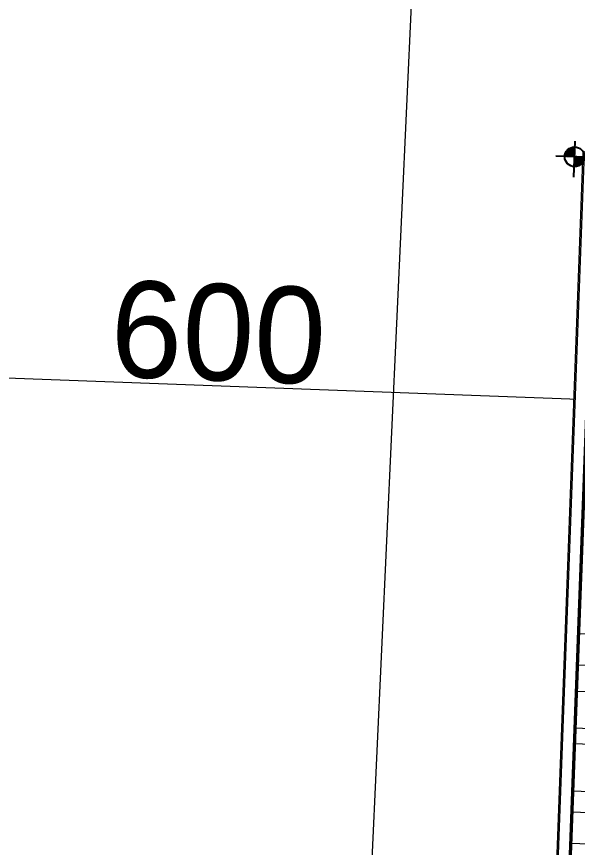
# Model space of a CAD drawing. Header units: centimetres. Extents: x 63871 to 181827, y -95930 to 42199.
# Drawn here: x 177464 to 177871, y 33253 to 33856 of the extents above; entities that cross this region are included whole.
import ezdxf

# ---------------------------------------------------------------- set-up
doc = ezdxf.new("R2010")
doc.units = ezdxf.units.CM
for name, color, linetype, lineweight in [('ARA SINIRLAR', 225, 'Continuous', 15), ('OLUK', 222, 'Continuous', 15), ('Çatı', 144, 'Continuous', 30)]:
    doc.layers.add(name, color=color, linetype=linetype, lineweight=lineweight)
doc.layers.add('Dıış Ölçü', color=140, linetype='Continuous')
doc.layers.add('KOT', color=171, linetype='Continuous')
doc.styles.add('RomanS', font='')
doc.styles.get('RomanS').set_extended_font_data('Stylus BT')
doc.dimstyles.new('BÖYÜK', dxfattribs={"dimtxt": 70, "dimasz": 5, "dimexe": 5, "dimexo": 5, "dimgap": 2, "dimtad": 3, "dimdec": 0, "dimzin": 0, "dimdsep": 46, "dimtxsty": 'RomanS', "dimblk": 'DOT', "dimcen": 5, "dimadec": 0, "dimazin": 0, "dimtfac": 1, "dimtdec": 0, "dimtix": 1, "dimtofl": 0, "dimtmove": 1, "dimatfit": 0, "dimldrblk": 'DOT', "dimfxl": 10, "dimfxlon": 1, "dimtolj": 1, "dimtzin": 0, "dimarcsym": 0})

# ---------------------------------------------------------------- blocks, each defined once
blk = doc.blocks.new('_Dot')
at = {"color": 0, "linetype": 'ByBlock', "lineweight": -2}
blk.add_line((-0.5, 0), (-1, 0), dxfattribs=at)
at = {"color": 0, "linetype": 'ByBlock', "const_width": 0.5}
blk.add_lwpolyline([(-0.25, 0, 1), (0.25, 0, 1)], format="xyb", close=True, dxfattribs=at)
blk = doc.blocks.new('*D365')
at = {"layer": 'Defpoints', "color": 0, "transparency": 16777216}
for p in [(-642.64, 18669.05, 0), (-642.64, 18669.05), (-43.23, 18646.79, 0)]:
    blk.add_point(p, dxfattribs=at)
at = {"layer": 'Dıış Ölçü', "color": 0, "lineweight": -2, "transparency": 16777216}
for p, q in [((-642.64, 18669.05), (-642.82, 18664.05)), ((-48.22, 18646.97), (-637.64, 18668.86)), ((-43.23, 18646.79), (-43.41, 18641.79))]:
    blk.add_line(p, q, dxfattribs=at)
at = {"layer": 'Dıış Ölçü', "color": 0, "lineweight": -2, "transparency": 16777216, "xscale": 5, "yscale": 5, "zscale": 5}
for p, rotation in [((-642.64, 18669.05), 177.8731903117576), ((-43.23, 18646.79), 357.8731903117576)]:
    blk.add_blockref('_Dot', p, dxfattribs=dict(at, rotation=rotation))
at = {"layer": 'Dıış Ölçü', "color": 0, "transparency": 16777216, "insert": (-341.5, 18696.45), "char_height": 70, "attachment_point": 5, "rotation": 357.87319, "style": 'RomanS'}
blk.add_mtext('\\A1;600', dxfattribs=at)
blk = doc.blocks.new('çatı planı')
at = {"layer": 'KOT'}
h = blk.add_hatch(color=256, dxfattribs=at)
h.dxf.hatch_style = 1
h.paths.add_polyline_path([(-686.09, 2.7, 0.402561), (-693.25, -4.18), (-686.09, -4.18)])
blk.add_line((-686.09, -18.85), (-686.09, 7.21), dxfattribs=at)
blk.add_wipeout([(-680, -1060), (-680, 0), (0, 0), (0, -1125), (-340, -1125), (-340, -1060)]).dxf.layer = 'OLUK'
h = blk.add_hatch(color=256, dxfattribs=at)
h.dxf.hatch_style = 1
h.paths.add_polyline_path([(-678.93, -4.05, 0.009987), (-678.93, -3.77), (-686.09, -3.77), (-686.09, -11.22, 0.414214)])
at = {"layer": 'Çatı', "lineweight": 15}
h = blk.add_hatch(dxfattribs=at)
h.set_pattern_fill('AR-RSHKE', color=251, scale=0.15, angle=270)
h.set_pattern_definition([(270, (-196861.627, -36377.483), (45.72, -97.155), [22.86, -19.05, 26.67, -11.43, 34.29, -15.24]), (270, (-196859.72, -36400.343), (45.72, -97.155), [19.05, -72.39, 15.24, -22.86]), (270, (-196864.484, -36446.063), (45.72, -97.155), [11.43, -118.11]), (0, (-196861.627, -36377.483), (45.72, 32.385), [43.815, -139.065]), (0, (-196861.627, -36400.343), (45.72, 32.385), [42.8625, -140.0175]), (0, (-196861.627, -36419.393), (45.72, 32.385), [40.005, -142.875]), (0, (-196864.484, -36446.063), (45.72, 32.385), [43.815, -139.065]), (0, (-196864.484, -36457.493), (45.72, 32.385), [43.815, -139.065]), (0, (-196861.627, -36491.783), (45.72, 32.385), [41.91, -140.97])])
h.paths.add_polyline_path([(-340, -340), (-670, -340), (-670, -1050), (-340, -720)])
h.paths.add_polyline_path([(-554.79, -586.74), (-554.79, -524.95), (-462.64, -524.95), (-462.64, -586.74)], flags=16)
h.paths.add_polyline_path([(-438.13, -595), (-438.13, -505), (-358.13, -505), (-358.13, -595)], flags=16)
h.paths.add_polyline_path([(-435.13, -592), (-435.13, -508), (-361.13, -508), (-361.13, -592)], flags=0)
h.paths.add_polyline_path([(-575, -509.93), (-635, -509.93), (-635, -464.95), (-575, -464.95)], flags=16)
h.paths.add_polyline_path([(-590, -495), (-620, -494.93), (-620, -479.88), (-590, -479.95)], flags=0)
h.paths.add_polyline_path([(-605, -487.43, -1), (-620, -487.43, -1), (-605, -487.43, -1), (-590, -487.43, -1)], flags=0)
h.paths.add_polyline_path([(-540.96, -552.31), (-463.64, -552.31), (-463.64, -528.57), (-540.96, -528.57)], flags=8)
h.paths.add_polyline_path([(-428.72, -520.12), (-364.78, -520.12), (-364.78, -508.56), (-428.72, -508.56)], flags=8)
at = {"layer": 'KOT'}
blk.add_line((-699.74, -3.77), (-632.92, -3.77), dxfattribs=at)
blk.add_circle((-686.09, -4.05), 7.17, dxfattribs=at)
at = {"layer": 'OLUK'}
for points in [[(-340, -1125), (-340, -1060), (-680, -1060), (-680, 0), (0, 0), (0, -1125)], [(-339, -1124), (-339, -1059), (-679, -1059), (-679, -1), (-1, -1), (-1, -1124)], [(-331, -1116), (-331, -1051), (-671, -1051), (-671, -9), (-9, -9), (-9, -1116)]]:
    blk.add_lwpolyline(points, close=True, dxfattribs=at)
at = {"layer": 'Çatı'}
blk.add_lwpolyline([(-330, -1115), (-330, -1050), (-670, -1050), (-670, -10), (-10, -10), (-10, -1115)], close=True, dxfattribs=at)
blk = doc.blocks.new('VAZİYET PLANI')
at = {"layer": 'ARA SINIRLAR'}
blk.add_line((-27.99, 22723.83), (-647.45, 9198.95), dxfattribs=at)
at = {"layer": 'Dıış Ölçü'}
dim = blk.add_aligned_dim(p1=(-43.23, 18646.79, 0), p2=(-642.64, 18669.05, 0), distance=0, dimstyle='BÖYÜK', dxfattribs=at)
dim.commit()
dim.dimension.update_dxf_attribs({"geometry": '*D365', "text_midpoint": (-341.5, 18696.45)})
at = {"layer": 'OLUK', "rotation": 357.8731895439683}
blk.add_blockref('çatı planı', (603.01, 18802.91, 0), dxfattribs=at)

msp = doc.modelspace()

# ---------------------------------------------------------------- block references
at = {"layer": 'OLUK'}
msp.add_blockref('VAZİYET PLANI', (177951.86, 14930.11), dxfattribs=at)

doc.saveas('drawing.dxf')
